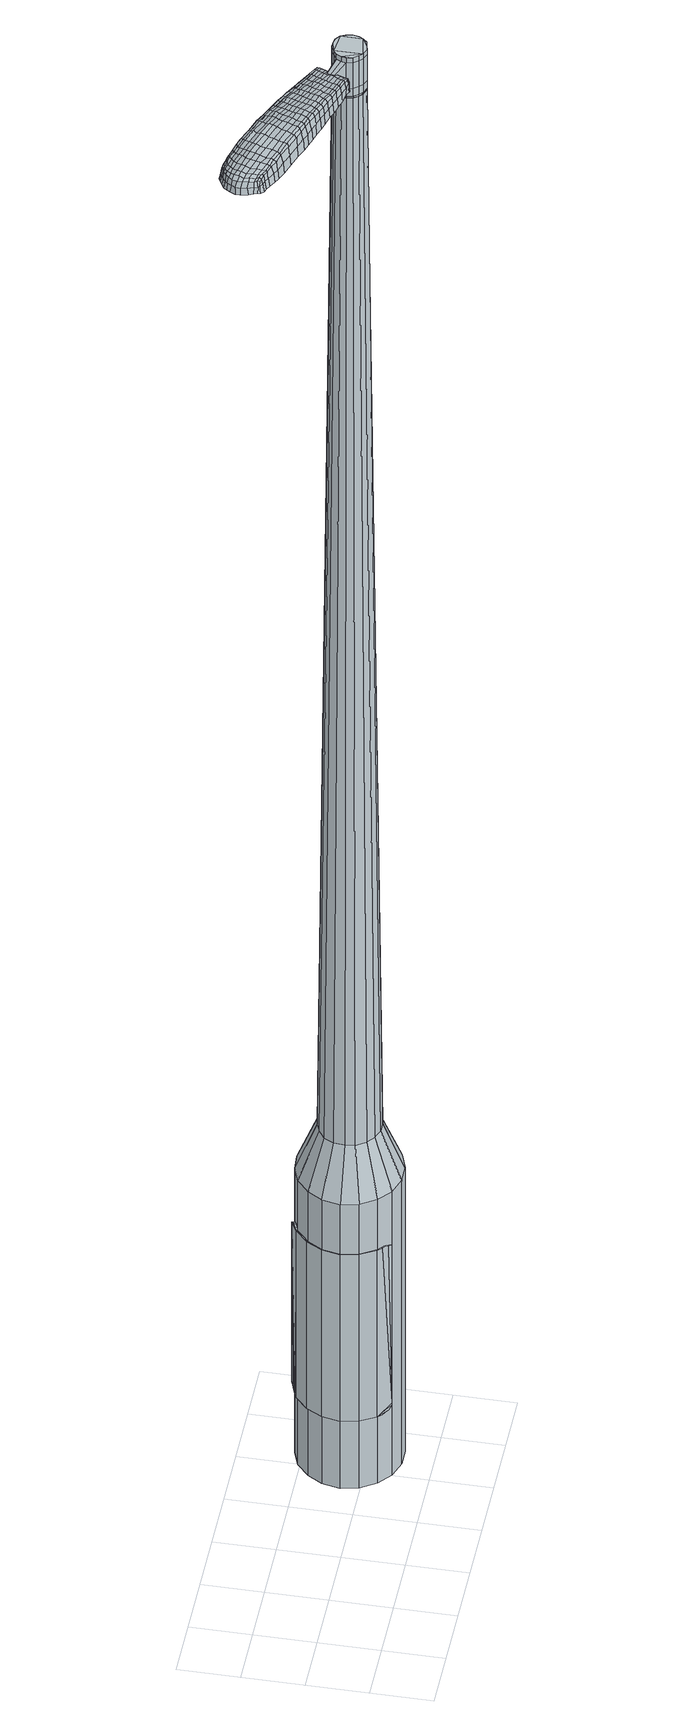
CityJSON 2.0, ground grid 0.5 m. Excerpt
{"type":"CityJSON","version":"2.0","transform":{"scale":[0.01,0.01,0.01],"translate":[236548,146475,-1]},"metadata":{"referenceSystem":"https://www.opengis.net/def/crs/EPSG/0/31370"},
"CityObjects":{
"object1":{"type":"GenericCityObject","attributes":{"cluster":510,"mean_distance_to_centroid":0.257,"new_centroid_x":236550.24,"new_centroid_y":146475.67,"mean_distance_to_camera":11.61,"H1":18.93,"H2":19.02,"Z_final":112.81,"cluster2":-1,"proj_x":236551.44,"proj_y":146472.17,"id_line":33869,"bearing_l":251.01,"distance":3.7,"orientation":"right","G_obj":161.01},"geometry":[{"type":"MultiSurface","lod":"2","boundaries":[[[0,1,2,3]],[[1,4,5,2]],[[4,6,7,5]],[[6,8,9,7]],[[8,10,11,9]],[[10,12,13,11]],[[12,14,15,13]],[[14,16,17,15]],[[16,18,19,17]],[[18,20,21,19]],[[20,22,23,21]],[[22,24,25,23]],[[24,26,27,25]],[[26,28,29,27]],[[28,30,31,29]],[[30,32,33,31]],[[32,34,35,33]],[[34,0,3,35]],[[36,37,38,39]],[[38,40,41,42]],[[41,43,42]],[[42,44,45,46]],[[45,47,46]],[[46,48,49,50]],[[49,51,50]],[[42,46,50,38]],[[50,52,39,38]],[[53,36,39]],[[2,5,7,35]],[[7,9,11,15]],[[11,13,15]],[[15,17,19,23]],[[19,21,23]],[[23,25,27,31]],[[27,29,31]],[[15,23,31,7]],[[31,33,35,7]],[[3,2,35]],[[1,0,54,55]],[[0,34,56,54]],[[34,32,57,56]],[[32,30,58,57]],[[30,28,59,58]],[[28,26,60,59]],[[26,24,61,60]],[[24,22,62,61]],[[22,20,63,62]],[[20,18,64,63]],[[18,16,65,64]],[[16,14,66,65]],[[14,12,67,66]],[[12,10,68,67]],[[10,8,69,68]],[[8,6,70,69]],[[6,4,71,70]],[[4,1,55,71]],[[55,54,72,73]],[[54,56,74,72]],[[56,57,75,74]],[[57,58,76,75]],[[58,59,77,76]],[[59,60,78,77]],[[60,61,79,78]],[[61,62,80,79]],[[62,63,81,80]],[[63,64,82,81]],[[64,65,83,82]],[[65,66,84,83]],[[66,67,85,84]],[[67,68,86,85]],[[68,69,87,86]],[[69,70,88,87]],[[70,71,89,88]],[[71,55,73,89]],[[90,91,92,93]],[[94,95,91,90]],[[96,97,95,94]],[[76,98,97,96]],[[99,100,98,76]],[[101,102,100,99]],[[79,103,102,101]],[[104,105,103,79]],[[106,107,105,104]],[[108,109,107,106]],[[83,110,109,108]],[[111,112,110,83]],[[113,114,112,111]],[[115,116,114,113]],[[117,118,116,115]],[[119,120,118,117]],[[89,121,120,119]],[[93,92,121,89]],[[122,123,124,125]],[[126,122,125,127]],[[128,126,127,129]],[[130,128,129,131]],[[132,130,131,133]],[[134,132,133,135]],[[136,134,135,137]],[[138,136,137,139]],[[140,138,139,141]],[[142,140,141,143]],[[144,142,143,145]],[[146,144,145,147]],[[148,146,147,149]],[[150,148,149,151]],[[152,150,151,153]],[[154,152,153,155]],[[73,72,90,93]],[[72,74,94,90]],[[74,75,96,94]],[[75,76,96]],[[77,99,76]],[[77,78,101,99]],[[78,79,101]],[[80,104,79]],[[80,81,106,104]],[[81,82,108,106]],[[82,83,108]],[[84,111,83]],[[84,85,113,111]],[[85,86,115,113]],[[86,87,117,115]],[[87,88,119,117]],[[88,89,119]],[[73,93,89]],[[156,157,92,91]],[[157,121,92]],[[158,120,121]],[[158,159,118,120]],[[159,160,116,118]],[[160,161,114,116]],[[161,162,112,114]],[[162,110,112]],[[163,109,110]],[[163,164,107,109]],[[164,165,105,107]],[[165,103,105]],[[166,102,103]],[[166,167,100,102]],[[167,98,100]],[[168,97,98]],[[168,169,95,97]],[[169,156,91,95]],[[39,52,154,170]],[[157,156,171,155]],[[53,39,170,123]],[[156,169,124,171]],[[36,53,123,122]],[[169,168,125,124]],[[37,36,122,126]],[[168,98,127,125]],[[38,37,126,128]],[[98,167,129,127]],[[40,38,128,130]],[[167,166,131,129]],[[41,40,130,132]],[[166,103,133,131]],[[43,41,132,134]],[[103,165,135,133]],[[42,43,134,136]],[[165,164,137,135]],[[44,42,136,138]],[[164,163,139,137]],[[45,44,138,140]],[[163,110,141,139]],[[47,45,140,142]],[[110,162,143,141]],[[46,47,142,144]],[[162,161,145,143]],[[48,46,144,146]],[[161,160,147,145]],[[49,48,146,148]],[[160,159,149,147]],[[51,49,148,150]],[[159,158,151,149]],[[50,51,150,152]],[[158,121,153,151]],[[52,50,152,154]],[[121,157,155,153]],[[154,155,172,173]],[[155,171,174,172]],[[171,124,175,174]],[[124,123,176,175]],[[123,170,177,176]],[[170,154,173,177]],[[178,179,180,181]],[[182,178,181,183]],[[178,182,184,185]],[[179,178,185,186]],[[187,188,189,190]],[[191,187,190,192]],[[187,191,193,194]],[[188,187,194,195]],[[196,197,198,199]],[[200,196,199,201]],[[196,200,202,203]],[[197,196,203,204]],[[205,206,207,208]],[[209,205,208,210]],[[205,209,211,212]],[[206,205,212,213]],[[214,215,216,217]],[[218,214,217,219]],[[214,218,220,221]],[[215,214,221,222]],[[223,224,225,226]],[[227,223,226,228]],[[223,227,229,230]],[[224,223,230,231]],[[232,233,234,235]],[[224,232,235,225]],[[232,224,231,236]],[[233,232,236,237]],[[238,239,240,241]],[[233,238,241,234]],[[238,233,237,242]],[[239,238,242,243]],[[244,182,183,245]],[[239,244,245,240]],[[244,239,243,246]],[[182,244,246,184]],[[247,248,249,250]],[[251,247,250,252]],[[247,251,253,254]],[[248,247,254,255]],[[256,257,258,259]],[[248,256,259,249]],[[256,248,255,260]],[[257,256,260,261]],[[262,263,264,265]],[[257,262,265,258]],[[262,257,261,266]],[[263,262,266,267]],[[268,269,270,271]],[[263,268,271,264]],[[268,263,267,272]],[[269,268,272,273]],[[274,179,186,275]],[[269,274,275,270]],[[274,269,273,276]],[[179,274,276,180]],[[277,278,279,280]],[[281,277,280,282]],[[277,281,283,284]],[[278,277,284,285]],[[286,287,288,289]],[[278,286,289,279]],[[286,278,285,290]],[[287,286,290,291]],[[292,293,294,295]],[[287,292,295,288]],[[292,287,291,296]],[[293,292,296,297]],[[298,191,192,299]],[[293,298,299,294]],[[298,293,297,300]],[[191,298,300,193]],[[301,302,303,304]],[[305,301,304,306]],[[301,305,307,308]],[[302,301,308,309]],[[310,311,312,313]],[[302,310,313,303]],[[310,302,309,314]],[[311,310,314,315]],[[316,317,318,319]],[[311,316,319,312]],[[316,311,315,320]],[[317,316,320,321]],[[322,323,324,325]],[[317,322,325,318]],[[322,317,321,326]],[[323,322,326,327]],[[328,188,195,329]],[[323,328,329,324]],[[328,323,327,330]],[[188,328,330,189]],[[331,217,216,332]],[[333,331,332,334]],[[331,333,335,336]],[[217,331,336,219]],[[337,333,334,338]],[[339,337,338,340]],[[337,339,341,342]],[[333,337,342,335]],[[343,339,340,344]],[[345,343,344,346]],[[343,345,347,348]],[[339,343,348,341]],[[349,345,346,350]],[[351,349,350,352]],[[349,351,353,354]],[[345,349,354,347]],[[355,351,352,356]],[[206,355,356,207]],[[355,206,213,357]],[[351,355,357,353]],[[358,359,204,203]],[[360,358,203,202]],[[358,360,361,362]],[[359,358,362,363]],[[364,365,363,362]],[[366,364,362,361]],[[364,366,367,368]],[[365,364,368,369]],[[370,371,369,368]],[[372,370,368,367]],[[370,372,373,374]],[[371,370,374,375]],[[376,377,375,374]],[[378,376,374,373]],[[376,378,211,209]],[[377,376,209,210]],[[379,380,381,382]],[[281,379,382,283]],[[379,281,282,383]],[[380,379,383,384]],[[385,200,201,386]],[[380,385,386,381]],[[385,380,384,387]],[[200,385,387,202]],[[388,389,390,391]],[[227,388,391,229]],[[388,227,228,392]],[[389,388,392,393]],[[394,395,396,397]],[[389,394,397,390]],[[394,389,393,398]],[[395,394,398,399]],[[400,197,204,401]],[[395,400,401,396]],[[400,395,399,402]],[[197,400,402,198]],[[403,404,405,406]],[[185,403,406,186]],[[403,185,184,407]],[[404,403,407,408]],[[409,410,411,412]],[[404,409,412,405]],[[409,404,408,413]],[[410,409,413,414]],[[415,208,207,416]],[[410,415,416,411]],[[415,410,414,417]],[[208,415,417,210]],[[418,419,420,421]],[[190,418,421,192]],[[418,190,189,422]],[[419,418,422,423]],[[424,212,211,425]],[[419,424,425,420]],[[424,419,423,426]],[[212,424,426,213]],[[427,428,429,430]],[[305,427,430,307]],[[427,305,306,431]],[[428,427,431,432]],[[433,218,219,434]],[[428,433,434,429]],[[433,428,432,435]],[[218,433,435,220]],[[436,437,438,439]],[[251,436,439,253]],[[436,251,252,440]],[[437,436,440,441]],[[442,443,444,445]],[[437,442,445,438]],[[442,437,441,446]],[[443,442,446,447]],[[448,215,222,449]],[[443,448,449,444]],[[448,443,447,450]],[[215,448,450,216]],[[451,452,441,440]],[[250,451,440,252]],[[451,250,249,453]],[[452,451,453,454]],[[455,456,447,446]],[[452,455,446,441]],[[455,452,454,457]],[[456,455,457,458]],[[459,332,216,450]],[[456,459,450,447]],[[459,456,458,460]],[[332,459,460,334]],[[461,462,463,464]],[[308,461,464,309]],[[461,308,307,430]],[[462,461,430,429]],[[465,336,335,466]],[[462,465,466,463]],[[465,462,429,434]],[[336,465,434,219]],[[467,468,454,453]],[[259,467,453,249]],[[467,259,258,469]],[[468,467,469,470]],[[471,472,458,457]],[[468,471,457,454]],[[471,468,470,473]],[[472,471,473,474]],[[475,338,334,460]],[[472,475,460,458]],[[475,472,474,476]],[[338,475,476,340]],[[477,478,479,480]],[[314,477,480,315]],[[477,314,309,464]],[[478,477,464,463]],[[481,342,341,482]],[[478,481,482,479]],[[481,478,463,466]],[[342,481,466,335]],[[483,484,470,469]],[[265,483,469,258]],[[483,265,264,485]],[[484,483,485,486]],[[487,488,474,473]],[[484,487,473,470]],[[487,484,486,489]],[[488,487,489,490]],[[491,344,340,476]],[[488,491,476,474]],[[491,488,490,492]],[[344,491,492,346]],[[493,494,495,496]],[[320,493,496,321]],[[493,320,315,480]],[[494,493,480,479]],[[497,348,347,498]],[[494,497,498,495]],[[497,494,479,482]],[[348,497,482,341]],[[499,500,486,485]],[[271,499,485,264]],[[499,271,270,501]],[[500,499,501,502]],[[503,504,490,489]],[[500,503,489,486]],[[503,500,502,505]],[[504,503,505,506]],[[507,350,346,492]],[[504,507,492,490]],[[507,504,506,508]],[[350,507,508,352]],[[509,510,511,512]],[[326,509,512,327]],[[509,326,321,496]],[[510,509,496,495]],[[513,354,353,514]],[[510,513,514,511]],[[513,510,495,498]],[[354,513,498,347]],[[515,516,502,501]],[[275,515,501,270]],[[515,275,186,406]],[[516,515,406,405]],[[517,518,506,505]],[[516,517,505,502]],[[517,516,405,412]],[[518,517,412,411]],[[519,356,352,508]],[[518,519,508,506]],[[519,518,411,416]],[[356,519,416,207]],[[520,521,423,422]],[[330,520,422,189]],[[520,330,327,512]],[[521,520,512,511]],[[522,357,213,426]],[[521,522,426,423]],[[522,521,511,514]],[[357,522,514,353]],[[523,524,384,383]],[[280,523,383,282]],[[523,280,279,525]],[[524,523,525,526]],[[527,360,202,387]],[[524,527,387,384]],[[527,524,526,528]],[[360,527,528,361]],[[529,530,531,532]],[[230,529,532,231]],[[529,230,229,391]],[[530,529,391,390]],[[533,534,535,536]],[[530,533,536,531]],[[533,530,390,397]],[[534,533,397,396]],[[537,359,363,538]],[[534,537,538,535]],[[537,534,396,401]],[[359,537,401,204]],[[539,540,526,525]],[[289,539,525,279]],[[539,289,288,541]],[[540,539,541,542]],[[543,366,361,528]],[[540,543,528,526]],[[543,540,542,544]],[[366,543,544,367]],[[545,546,547,548]],[[236,545,548,237]],[[545,236,231,532]],[[546,545,532,531]],[[549,550,551,552]],[[546,549,552,547]],[[549,546,531,536]],[[550,549,536,535]],[[553,365,369,554]],[[550,553,554,551]],[[553,550,535,538]],[[365,553,538,363]],[[555,556,542,541]],[[295,555,541,288]],[[555,295,294,557]],[[556,555,557,558]],[[559,372,367,544]],[[556,559,544,542]],[[559,556,558,560]],[[372,559,560,373]],[[561,562,563,564]],[[242,561,564,243]],[[561,242,237,548]],[[562,561,548,547]],[[565,566,567,568]],[[562,565,568,563]],[[565,562,547,552]],[[566,565,552,551]],[[569,371,375,570]],[[566,569,570,567]],[[569,566,551,554]],[[371,569,554,369]],[[571,572,558,557]],[[299,571,557,294]],[[571,299,192,421]],[[572,571,421,420]],[[573,378,373,560]],[[572,573,560,558]],[[573,572,420,425]],[[378,573,425,211]],[[574,575,408,407]],[[246,574,407,184]],[[574,246,243,564]],[[575,574,564,563]],[[576,577,414,413]],[[575,576,413,408]],[[576,575,563,568]],[[577,576,568,567]],[[578,377,210,417]],[[577,578,417,414]],[[578,577,567,570]],[[377,578,570,375]],[[579,580,581,582]],[[582,581,583,584]],[[585,583,581,586]],[[586,581,580,587]],[[588,589,590,591]],[[591,590,592,593]],[[594,592,590,595]],[[595,590,589,596]],[[597,598,599,600]],[[600,599,601,602]],[[603,601,599,604]],[[604,599,598,605]],[[606,607,608,609]],[[609,608,610,611]],[[612,610,608,613]],[[613,608,607,614]],[[615,616,617,618]],[[618,617,619,620]],[[621,619,617,622]],[[622,617,616,623]],[[624,625,626,627]],[[627,626,628,629]],[[630,628,626,631]],[[631,626,625,632]],[[633,634,635,636]],[[636,635,625,624]],[[632,625,635,637]],[[637,635,634,638]],[[639,640,641,642]],[[642,641,634,633]],[[638,634,641,643]],[[643,641,640,644]],[[584,583,645,646]],[[646,645,640,639]],[[644,640,645,647]],[[647,645,583,585]],[[648,649,650,651]],[[651,650,652,653]],[[654,652,650,655]],[[655,650,649,656]],[[657,658,659,660]],[[660,659,649,648]],[[656,649,659,661]],[[661,659,658,662]],[[663,664,665,666]],[[666,665,658,657]],[[662,658,665,667]],[[667,665,664,668]],[[669,670,671,672]],[[672,671,664,663]],[[668,664,671,673]],[[673,671,670,674]],[[587,580,675,676]],[[676,675,670,669]],[[674,670,675,677]],[[677,675,580,579]],[[678,679,680,681]],[[681,680,682,683]],[[684,682,680,685]],[[685,680,679,686]],[[687,688,689,690]],[[690,689,679,678]],[[686,679,689,691]],[[691,689,688,692]],[[693,694,695,696]],[[696,695,688,687]],[[692,688,695,697]],[[697,695,694,698]],[[593,592,699,700]],[[700,699,694,693]],[[698,694,699,701]],[[701,699,592,594]],[[702,703,704,705]],[[705,704,706,707]],[[708,706,704,709]],[[709,704,703,710]],[[711,712,713,714]],[[714,713,703,702]],[[710,703,713,715]],[[715,713,712,716]],[[717,718,719,720]],[[720,719,712,711]],[[716,712,719,721]],[[721,719,718,722]],[[723,724,725,726]],[[726,725,718,717]],[[722,718,725,727]],[[727,725,724,728]],[[596,589,729,730]],[[730,729,724,723]],[[728,724,729,731]],[[731,729,589,588]],[[615,618,732,733]],[[733,732,734,735]],[[736,734,732,176]],[[176,732,618,620]],[[735,734,737,738]],[[738,737,739,740]],[[741,739,737,742]],[[742,737,734,736]],[[740,739,743,744]],[[744,743,745,746]],[[747,745,743,748]],[[748,743,739,741]],[[746,745,749,750]],[[750,749,751,752]],[[753,751,749,754]],[[754,749,745,747]],[[752,751,755,756]],[[756,755,607,606]],[[614,607,755,757]],[[757,755,751,753]],[[605,758,759,604]],[[604,759,760,603]],[[761,760,759,762]],[[762,759,758,763]],[[763,764,765,762]],[[762,765,766,761]],[[767,766,765,768]],[[768,765,764,769]],[[769,770,771,768]],[[768,771,772,767]],[[773,772,771,774]],[[774,771,770,775]],[[775,776,777,774]],[[774,777,778,773]],[[612,778,777,610]],[[610,777,776,611]],[[779,780,781,782]],[[782,781,682,684]],[[683,682,781,783]],[[783,781,780,784]],[[602,601,785,786]],[[786,785,780,779]],[[784,780,785,787]],[[787,785,601,603]],[[788,789,790,791]],[[791,790,628,630]],[[629,628,790,792]],[[792,790,789,793]],[[794,795,796,797]],[[797,796,789,788]],[[793,789,796,798]],[[798,796,795,799]],[[605,598,800,801]],[[801,800,795,794]],[[799,795,800,802]],[[802,800,598,597]],[[803,804,805,806]],[[806,805,586,587]],[[585,586,805,807]],[[807,805,804,808]],[[809,810,811,812]],[[812,811,804,803]],[[808,804,811,813]],[[813,811,810,814]],[[606,609,815,816]],[[816,815,810,809]],[[814,810,815,817]],[[817,815,609,611]],[[818,819,820,821]],[[821,820,591,593]],[[588,591,820,822]],[[822,820,819,823]],[[612,613,824,825]],[[825,824,819,818]],[[823,819,824,826]],[[826,824,613,614]],[[827,828,829,830]],[[830,829,706,708]],[[707,706,829,831]],[[831,829,828,832]],[[620,619,833,834]],[[834,833,828,827]],[[832,828,833,835]],[[835,833,619,621]],[[836,837,838]],[[838,837,652,654]],[[653,652,837,839]],[[840,841,842,843]],[[843,842,837,836]],[[839,837,842,844]],[[844,842,841,845]],[[623,616,846,847]],[[847,846,841,840]],[[845,841,846,848]],[[848,846,616,615]],[[849,850,839]],[[839,850,651,653]],[[648,651,850,851]],[[850,849,851]],[[845,852,853,844]],[[844,853,849,839]],[[851,849,853,854]],[[854,853,852,855]],[[615,733,856,848]],[[848,856,852,845]],[[855,852,856,857]],[[857,856,733,735]],[[858,859,860,861]],[[861,860,709,710]],[[708,709,860,830]],[[830,860,859,827]],[[736,176,862,863]],[[863,862,859,858]],[[827,859,862,834]],[[834,862,176,620]],[[864,865,851]],[[851,865,660,648]],[[657,660,865,866]],[[866,865,864,867]],[[855,868,869,854]],[[854,869,864,851]],[[867,864,869,870]],[[870,869,868,871]],[[735,738,872,857]],[[857,872,868,855]],[[871,868,872,873]],[[873,872,738,740]],[[874,875,876,877]],[[877,876,715,716]],[[710,715,876,861]],[[861,876,875,858]],[[741,742,878,879]],[[879,878,875,874]],[[858,875,878,863]],[[863,878,742,736]],[[867,880,881,866]],[[866,881,666,657]],[[663,666,881,882]],[[882,881,880,883]],[[871,884,885,870]],[[870,885,880,867]],[[883,880,885,886]],[[886,885,884,887]],[[740,744,888,873]],[[873,888,884,871]],[[887,884,888,889]],[[889,888,744,746]],[[890,891,892,893]],[[893,892,721,722]],[[716,721,892,877]],[[877,892,891,874]],[[747,748,894,895]],[[895,894,891,890]],[[874,891,894,879]],[[879,894,748,741]],[[883,896,897,882]],[[882,897,672,663]],[[669,672,897,898]],[[898,897,896,899]],[[887,900,901,886]],[[886,901,896,883]],[[899,896,901,902]],[[902,901,900,903]],[[746,750,904,889]],[[889,904,900,887]],[[903,900,904,905]],[[905,904,750,752]],[[906,907,908,909]],[[909,908,727,728]],[[722,727,908,893]],[[893,908,907,890]],[[753,754,910,911]],[[911,910,907,906]],[[890,907,910,895]],[[895,910,754,747]],[[899,912,913,898]],[[898,913,676,669]],[[587,676,913,806]],[[806,913,912,803]],[[903,914,915,902]],[[902,915,912,899]],[[803,912,915,812]],[[812,915,914,809]],[[752,756,916,905]],[[905,916,914,903]],[[809,914,916,816]],[[816,916,756,606]],[[823,917,918,822]],[[822,918,731,588]],[[728,731,918,909]],[[909,918,917,906]],[[614,757,919,826]],[[826,919,917,823]],[[906,917,919,911]],[[911,919,757,753]],[[784,920,921,783]],[[783,921,681,683]],[[678,681,921,922]],[[922,921,920,923]],[[603,760,924,787]],[[787,924,920,784]],[[923,920,924,925]],[[925,924,760,761]],[[926,927,928,929]],[[929,928,631,632]],[[630,631,928,791]],[[791,928,927,788]],[[930,931,932,933]],[[933,932,927,926]],[[788,927,932,797]],[[797,932,931,794]],[[763,758,934,935]],[[935,934,931,930]],[[794,931,934,801]],[[801,934,758,605]],[[923,936,937,922]],[[922,937,690,678]],[[687,690,937,938]],[[938,937,936,939]],[[761,766,940,925]],[[925,940,936,923]],[[939,936,940,941]],[[941,940,766,767]],[[942,943,944,945]],[[945,944,637,638]],[[632,637,944,929]],[[929,944,943,926]],[[946,947,948,949]],[[949,948,943,942]],[[926,943,948,933]],[[933,948,947,930]],[[769,764,950,951]],[[951,950,947,946]],[[930,947,950,935]],[[935,950,764,763]],[[939,952,953,938]],[[938,953,696,687]],[[693,696,953,954]],[[954,953,952,955]],[[767,772,956,941]],[[941,956,952,939]],[[955,952,956,957]],[[957,956,772,773]],[[958,959,960,961]],[[961,960,643,644]],[[638,643,960,945]],[[945,960,959,942]],[[962,963,964,965]],[[965,964,959,958]],[[942,959,964,949]],[[949,964,963,946]],[[775,770,966,967]],[[967,966,963,962]],[[946,963,966,951]],[[951,966,770,769]],[[955,968,969,954]],[[954,969,700,693]],[[593,700,969,821]],[[821,969,968,818]],[[773,778,970,957]],[[957,970,968,955]],[[818,968,970,825]],[[825,970,778,612]],[[808,971,972,807]],[[807,972,647,585]],[[644,647,972,961]],[[961,972,971,958]],[[814,973,974,813]],[[813,974,971,808]],[[958,971,974,965]],[[965,974,973,962]],[[611,776,975,817]],[[817,975,973,814]],[[962,973,975,967]],[[967,975,776,775]],[[579,582,181,180]],[[582,584,183,181]],[[594,595,194,193]],[[595,596,195,194]],[[597,600,199,198]],[[600,602,201,199]],[[621,622,221,220]],[[622,623,222,221]],[[624,627,226,225]],[[627,629,228,226]],[[633,636,235,234]],[[636,624,225,235]],[[639,642,241,240]],[[642,633,234,241]],[[584,646,245,183]],[[646,639,240,245]],[[654,655,254,253]],[[655,656,255,254]],[[656,661,260,255]],[[661,662,261,260]],[[662,667,266,261]],[[667,668,267,266]],[[668,673,272,267]],[[673,674,273,272]],[[674,677,276,273]],[[677,579,180,276]],[[684,685,284,283]],[[685,686,285,284]],[[686,691,290,285]],[[691,692,291,290]],[[692,697,296,291]],[[697,698,297,296]],[[698,701,300,297]],[[701,594,193,300]],[[702,705,304,303]],[[705,707,306,304]],[[711,714,313,312]],[[714,702,303,313]],[[717,720,319,318]],[[720,711,312,319]],[[723,726,325,324]],[[726,717,318,325]],[[596,730,329,195]],[[730,723,324,329]],[[779,782,382,381]],[[782,684,283,382]],[[602,786,386,201]],[[786,779,381,386]],[[629,792,392,228]],[[792,793,393,392]],[[793,798,398,393]],[[798,799,399,398]],[[799,802,402,399]],[[802,597,198,402]],[[707,831,431,306]],[[831,832,432,431]],[[832,835,435,432]],[[835,621,220,435]],[[836,838,439,438]],[[838,654,253,439]],[[840,843,445,444]],[[843,836,438,445]],[[623,847,449,222]],[[847,840,444,449]],[[976,977,978,979]],[[980,981,979,978]],[[982,983,984,985]],[[986,987,988,989]],[[977,990,991,978]],[[992,980,978,991]],[[993,982,985,994]],[[995,996,987,986]],[[990,997,998,991]],[[998,999,992,991]],[[1000,993,994,1001]],[[1002,996,995,1003]],[[997,1004,1005,998]],[[1005,1006,999,998]],[[1007,1000,1001,1008]],[[1009,1002,1003,1010]],[[1011,1012,1013,1014]],[[1015,1016,1012,1011]],[[1015,1017,1018,1016]],[[1017,1019,1020,1018]],[[1021,1022,1023,1024]],[[1025,1026,1022,1021]],[[1027,1028,1026,1025]],[[1029,1030,1028,1027]],[[1024,1013,1012,1021]],[[1021,1012,1016,1025]],[[1016,1018,1027,1025]],[[1018,1020,1029,1027]],[[985,984,981,980]],[[994,985,980,992]],[[999,1001,994,992]],[[1006,1008,1001,999]],[[986,989,983,982]],[[995,986,982,993]],[[1003,995,993,1000]],[[1010,1003,1000,1007]],[[987,1011,1014,988]],[[996,1015,1011,987]],[[1017,1015,996,1002]],[[1019,1017,1002,1009]],[[1031,1032,1033,1034]],[[1033,1035,1036,1037]],[[1033,1037,1038,1039]],[[1033,1039,1034]],[[1040,1031,1034,1041]],[[1042,1041,1034,1043]],[[1044,1043,1034]],[[1045,1033,1032,1046]],[[1047,1045,1046,1048]],[[1049,1047,1048,1050]],[[1051,1049,1050,1052]],[[1053,1051,1052,1054]],[[1054,1055,1056,1057]],[[1054,1057,1058,1059]],[[1054,1059,1060,1061]],[[1060,1062,1063,1064]],[[1060,1064,1065,1066]],[[1060,1066,1061]],[[1054,1061,1053]],[[1067,1068,1032,1031]],[[1069,1070,1035,1033]],[[1071,1072,1044,1034]],[[1068,1073,1046,1032]],[[1074,1069,1033,1045]],[[1073,1075,1048,1046]],[[1076,1074,1045,1047]],[[1075,1077,1050,1048]],[[1078,1076,1047,1049]],[[1077,1079,1052,1050]],[[1080,1078,1049,1051]],[[1079,1081,1054,1052]],[[1082,1080,1051,1053]],[[1081,1083,1055,1054]],[[1084,1085,1062,1060]],[[1086,1082,1053,1061]],[[1056,1055,1083,1087]],[[1057,1056,1087,1088]],[[1058,1057,1088,1089]],[[1059,1058,1089,1090]],[[1060,1059,1090,1084]],[[1091,1067,1031,1040]],[[1092,1091,1040,1041]],[[1093,1092,1041,1042]],[[1094,1093,1042,1043]],[[1072,1094,1043,1044]],[[1036,1035,1070,1095]],[[1063,1062,1085,1096]],[[1037,1036,1095,1097]],[[1038,1037,1097,1098]],[[1039,1038,1098,1099]],[[1034,1039,1099,1071]],[[1064,1063,1096,1100]],[[1065,1064,1100,1101]],[[1066,1065,1101,1102]],[[1061,1066,1102,1086]]]}]}
},
"vertices":[
[182,80,384],[189,92,384],[189,92,96],[182,80,96],[200,102,384],[200,102,96],[214,107,384],[214,107,96],[228,108,384],[228,108,96],[242,103,384],[242,103,96],[254,94,384],[254,94,96],[261,81,384],[261,81,96],[264,66,384],[264,66,96],[262,52,384],[262,52,96],[255,39,384],[255,39,96],[244,29,384],[244,29,96],[230,24,384],[230,24,96],[215,24,384],[215,24,96],[201,29,384],[201,29,96],[190,38,384],[190,38,96],[182,51,384],[182,51,96],[179,65,384],[179,65,96],[209,61,1524],[212,57,1524],[215,54,1524],[209,70,1524],[220,52,1524],[224,53,1524],[232,57,1524],[229,54,1524],[234,61,1524],[235,66,1524],[232,75,1524],[234,71,1524],[228,78,1524],[224,79,1524],[215,77,1524],[219,79,1524],[211,74,1524],[208,66,1524],[198,74,429],[202,82,429],[197,65,429],[198,57,429],[203,49,429],[210,44,429],[218,41,429],[227,41,429],[235,44,429],[241,50,429],[246,58,429],[247,66,429],[245,75,429],[241,82,429],[234,88,429],[226,91,429],[217,90,429],[209,87,429],[209,70,1483],[211,74,1483],[208,66,1483],[209,61,1483],[212,57,1483],[215,54,1483],[220,52,1483],[224,53,1483],[229,54,1483],[232,57,1483],[234,61,1483],[235,66,1483],[234,71,1483],[232,75,1483],[228,78,1483],[224,79,1483],[219,79,1483],[215,77,1483],[210,70,1483],[210,70,1485],[212,74,1485],[212,74,1483],[209,66,1483],[209,66,1485],[210,61,1483],[210,61,1485],[212,57,1485],[216,54,1483],[216,54,1485],[220,53,1483],[220,53,1485],[224,53,1485],[228,55,1483],[228,55,1485],[232,58,1483],[232,58,1485],[234,62,1483],[234,62,1485],[235,66,1485],[234,70,1483],[234,70,1485],[231,74,1483],[231,74,1485],[228,77,1483],[228,77,1485],[224,78,1483],[224,78,1485],[219,78,1483],[219,78,1485],[215,77,1485],[209,61,1519],[208,66,1519],[208,66,1493],[209,61,1493],[212,57,1519],[212,57,1493],[215,54,1519],[215,54,1493],[220,52,1519],[220,52,1493],[224,53,1519],[224,53,1493],[229,54,1519],[229,54,1493],[232,57,1519],[232,57,1493],[234,61,1519],[234,61,1493],[235,66,1519],[235,66,1493],[234,71,1519],[234,71,1493],[232,75,1519],[232,75,1493],[228,78,1519],[228,78,1493],[224,79,1519],[224,79,1493],[219,79,1519],[219,79,1493],[215,77,1519],[215,77,1493],[211,74,1519],[211,74,1493],[209,70,1485],[211,74,1485],[219,79,1485],[224,79,1485],[228,78,1485],[232,75,1485],[234,71,1485],[234,61,1485],[232,57,1485],[229,54,1485],[220,52,1485],[215,54,1485],[209,61,1485],[208,66,1485],[209,70,1519],[209,70,1493],[192,79,1513],[192,79,1518],[191,76,1513],[190,73,1513],[190,73,1518],[191,76,1518],[128,119,1519],[134,116,1518],[134,118,1509],[127,121,1510],[120,122,1519],[119,124,1510],[120,120,1526],[128,117,1525],[135,114,1525],[115,82,1519],[122,80,1518],[123,82,1525],[116,84,1525],[107,85,1519],[108,86,1526],[105,84,1510],[113,81,1510],[120,79,1509],[51,123,1519],[53,126,1519],[52,127,1513],[50,123,1513],[51,119,1519],[50,119,1513],[53,118,1524],[53,122,1524],[54,126,1524],[121,99,1530],[128,96,1529],[129,100,1529],[122,102,1530],[113,102,1531],[114,105,1531],[111,98,1530],[120,95,1530],[127,93,1529],[198,73,1512],[199,75,1512],[197,76,1517],[197,73,1517],[197,70,1512],[196,71,1517],[196,70,1506],[197,73,1506],[198,76,1506],[71,137,1519],[75,136,1519],[74,138,1512],[71,138,1512],[69,137,1518],[68,138,1512],[69,136,1522],[71,136,1523],[74,135,1524],[79,135,1519],[85,134,1519],[84,135,1512],[79,137,1512],[79,134,1524],[85,132,1525],[90,132,1519],[98,130,1519],[97,131,1511],[90,134,1511],[91,130,1526],[98,128,1526],[109,126,1519],[108,128,1510],[109,124,1526],[196,91,1513],[189,94,1513],[189,92,1518],[196,90,1517],[201,88,1512],[200,88,1516],[201,90,1506],[196,92,1507],[189,95,1507],[182,97,1514],[175,99,1515],[176,98,1520],[182,95,1519],[182,98,1507],[175,101,1507],[168,102,1515],[161,105,1516],[162,104,1522],[169,101,1521],[168,104,1508],[161,107,1508],[155,108,1517],[148,111,1517],[148,109,1524],[155,106,1523],[154,110,1508],[147,113,1509],[141,114,1518],[141,112,1524],[140,115,1509],[59,103,1519],[62,102,1519],[63,103,1524],[59,104,1523],[57,105,1518],[58,105,1522],[56,104,1512],[58,102,1512],[61,101,1512],[66,100,1519],[72,97,1519],[73,99,1525],[67,101,1524],[65,99,1512],[70,96,1512],[77,95,1519],[85,92,1519],[86,94,1526],[78,96,1526],[76,94,1511],[83,91,1511],[95,89,1519],[97,90,1526],[94,88,1510],[186,62,1513],[179,64,1513],[177,63,1507],[185,62,1507],[192,61,1512],[190,60,1506],[191,62,1516],[187,63,1517],[180,65,1518],[171,66,1514],[164,68,1515],[163,67,1507],[170,65,1507],[173,67,1519],[165,69,1520],[157,70,1515],[150,72,1516],[148,71,1508],[156,69,1508],[158,71,1521],[151,73,1522],[143,74,1517],[136,76,1517],[134,75,1509],[141,73,1508],[144,75,1523],[137,77,1524],[129,78,1518],[127,77,1509],[130,80,1524],[192,75,1519],[192,77,1519],[184,77,1520],[185,80,1520],[183,75,1520],[191,72,1519],[177,80,1522],[178,82,1522],[170,82,1523],[171,85,1523],[169,79,1523],[176,77,1521],[163,85,1524],[164,87,1524],[156,87,1525],[157,90,1525],[155,84,1525],[162,82,1524],[149,89,1526],[150,92,1526],[142,92,1527],[143,95,1527],[141,89,1527],[148,86,1526],[135,94,1528],[136,97,1528],[134,91,1528],[56,121,1527],[57,125,1527],[55,117,1526],[59,116,1527],[60,120,1528],[61,123,1528],[66,118,1529],[67,121,1529],[65,114,1528],[72,111,1530],[73,115,1530],[74,119,1530],[80,113,1531],[81,117,1531],[79,109,1530],[87,106,1531],[88,110,1531],[90,114,1531],[100,106,1531],[102,109,1531],[99,102,1531],[55,106,1518],[54,109,1519],[53,109,1513],[54,106,1513],[57,107,1523],[55,109,1523],[52,114,1519],[51,113,1513],[54,113,1524],[66,137,1518],[64,136,1518],[65,135,1523],[67,136,1523],[66,138,1513],[63,137,1513],[60,134,1519],[57,132,1519],[59,132,1524],[62,134,1523],[60,135,1513],[56,133,1513],[55,130,1519],[56,129,1524],[54,130,1513],[128,115,1528],[127,114,1528],[134,111,1528],[134,113,1527],[120,119,1528],[119,117,1529],[126,111,1529],[125,108,1530],[132,106,1529],[133,109,1528],[118,114,1529],[116,111,1530],[124,105,1530],[130,103,1529],[115,108,1531],[117,85,1528],[118,87,1529],[109,90,1529],[109,88,1528],[124,83,1527],[125,85,1528],[119,91,1529],[110,94,1530],[126,89,1528],[194,61,1512],[194,63,1512],[193,64,1517],[193,62,1517],[193,61,1506],[193,63,1506],[196,67,1512],[194,67,1517],[195,66,1506],[203,87,1512],[202,85,1512],[201,86,1506],[202,88,1506],[201,87,1517],[201,85,1517],[201,83,1512],[200,80,1512],[200,81,1506],[201,84,1506],[200,83,1517],[199,80,1517],[199,78,1512],[199,78,1506],[198,78,1517],[196,88,1519],[196,87,1519],[189,91,1520],[189,90,1520],[195,85,1519],[194,82,1519],[188,87,1520],[187,85,1520],[193,80,1519],[186,82,1520],[188,64,1519],[188,66,1519],[181,68,1520],[180,66,1520],[189,69,1519],[182,71,1520],[182,94,1521],[182,92,1521],[175,97,1522],[175,95,1522],[181,90,1521],[180,87,1521],[174,93,1522],[173,90,1523],[179,85,1522],[172,87,1523],[173,68,1521],[174,70,1521],[167,72,1522],[166,70,1522],[175,73,1521],[168,76,1522],[168,99,1523],[168,98,1523],[162,102,1524],[161,100,1524],[167,95,1523],[166,93,1524],[160,98,1525],[159,95,1525],[165,90,1524],[158,92,1525],[159,73,1523],[160,75,1523],[153,77,1524],[152,75,1524],[161,78,1524],[154,80,1525],[155,105,1525],[154,103,1525],[148,108,1526],[147,106,1526],[153,101,1526],[152,98,1526],[146,103,1527],[145,100,1527],[151,95,1526],[144,98,1527],[145,77,1525],[146,79,1525],[139,81,1526],[138,79,1526],[147,82,1526],[140,85,1527],[141,110,1527],[140,108,1527],[140,106,1527],[138,103,1528],[137,100,1528],[131,81,1527],[132,83,1527],[133,87,1528],[59,106,1525],[57,108,1525],[62,104,1526],[61,107,1526],[56,113,1526],[60,111,1527],[70,135,1525],[67,134,1525],[71,133,1526],[73,134,1525],[64,133,1525],[61,131,1526],[65,129,1527],[68,132,1526],[59,128,1526],[63,127,1527],[67,102,1526],[66,105,1527],[72,100,1527],[72,102,1528],[65,109,1528],[72,107,1529],[78,133,1526],[76,132,1527],[82,130,1528],[84,131,1527],[74,130,1527],[71,128,1528],[78,125,1529],[80,128,1528],[69,125,1528],[76,122,1530],[78,98,1528],[78,100,1529],[86,95,1528],[86,97,1529],[78,104,1529],[87,101,1530],[90,129,1528],[88,128,1528],[96,125,1529],[97,127,1528],[86,126,1529],[84,123,1530],[93,120,1530],[94,123,1530],[83,120,1530],[91,117,1531],[97,91,1529],[98,94,1529],[98,98,1530],[108,123,1528],[107,121,1529],[106,119,1530],[104,116,1530],[103,113,1531],[133,116,1509],[134,114,1518],[127,117,1518],[126,119,1509],[119,120,1519],[118,122,1510],[119,118,1525],[127,115,1525],[134,113,1525],[124,83,1525],[122,82,1518],[115,84,1518],[117,85,1525],[107,87,1519],[109,88,1525],[106,86,1510],[114,83,1509],[121,81,1509],[54,126,1513],[55,125,1519],[53,122,1519],[53,123,1513],[53,119,1519],[52,119,1513],[55,118,1524],[55,122,1524],[56,125,1524],[129,100,1528],[128,97,1528],[121,99,1529],[122,102,1529],[112,102,1529],[114,105,1529],[111,99,1529],[120,96,1529],[127,93,1528],[196,76,1516],[196,76,1512],[196,74,1512],[195,74,1516],[195,71,1512],[194,71,1516],[194,71,1506],[195,74,1506],[196,76,1506],[74,136,1512],[74,134,1519],[71,135,1518],[71,136,1512],[69,135,1518],[69,136,1512],[69,134,1522],[71,134,1523],[74,133,1523],[84,133,1512],[84,132,1519],[79,133,1519],[78,135,1512],[79,132,1524],[84,130,1525],[96,130,1511],[97,128,1519],[90,130,1519],[89,132,1511],[90,129,1525],[97,126,1526],[108,124,1519],[107,126,1510],[108,122,1526],[188,91,1518],[188,92,1513],[195,89,1513],[195,88,1517],[200,87,1512],[199,86,1515],[199,88,1506],[195,90,1506],[188,93,1507],[175,96,1520],[174,98,1514],[181,95,1514],[182,93,1519],[181,96,1507],[174,99,1507],[161,102,1522],[161,103,1516],[167,101,1515],[168,99,1521],[167,102,1508],[160,105,1508],[147,107,1523],[147,109,1517],[154,106,1516],[154,105,1522],[153,108,1508],[146,111,1508],[140,112,1517],[141,110,1524],[139,114,1509],[64,105,1523],[63,104,1519],[60,105,1518],[61,106,1523],[58,106,1518],[59,107,1522],[57,105,1512],[59,104,1512],[61,103,1512],[73,100,1525],[72,99,1519],[67,102,1519],[68,103,1524],[66,101,1512],[71,98,1512],[86,95,1526],[85,94,1519],[78,97,1519],[79,98,1525],[76,96,1511],[84,93,1511],[96,91,1519],[97,92,1526],[94,90,1510],[178,65,1507],[179,66,1513],[186,64,1513],[185,63,1506],[191,63,1512],[190,62,1506],[191,64,1515],[187,65,1517],[180,67,1518],[163,69,1507],[165,70,1514],[172,68,1514],[171,67,1507],[173,69,1519],[166,71,1520],[149,73,1508],[150,74,1516],[158,72,1515],[156,71,1508],[159,73,1521],[152,75,1522],[134,77,1508],[136,78,1517],[143,76,1516],[142,75,1508],[144,77,1522],[137,79,1523],[129,80,1517],[127,79,1509],[131,81,1524],[191,75,1518],[191,78,1518],[184,78,1519],[185,80,1519],[183,75,1519],[177,80,1520],[178,83,1520],[170,82,1521],[171,85,1521],[169,80,1521],[176,77,1520],[163,85,1523],[164,87,1523],[156,87,1524],[157,90,1524],[155,84,1524],[162,82,1523],[149,90,1525],[150,92,1525],[142,92,1526],[143,95,1526],[141,89,1526],[148,87,1525],[135,94,1527],[136,97,1527],[134,91,1527],[58,124,1526],[57,121,1526],[57,118,1525],[60,116,1526],[61,120,1526],[62,123,1526],[68,121,1528],[67,118,1528],[66,114,1527],[73,112,1528],[73,115,1529],[75,119,1529],[81,116,1530],[80,113,1530],[79,109,1529],[88,107,1530],[88,110,1530],[90,113,1530],[102,109,1530],[100,106,1530],[99,103,1530],[55,109,1513],[56,110,1518],[57,107,1518],[56,106,1512],[58,108,1523],[57,110,1523],[54,114,1519],[53,114,1513],[56,114,1523],[66,133,1523],[65,134,1518],[67,135,1518],[68,134,1523],[67,136,1512],[64,135,1512],[60,130,1523],[59,131,1519],[62,133,1519],[63,132,1523],[61,134,1513],[58,131,1513],[56,128,1519],[58,128,1524],[56,129,1513],[133,111,1527],[127,113,1527],[127,114,1527],[134,112,1526],[119,117,1527],[118,116,1528],[131,105,1528],[124,108,1528],[126,111,1528],[132,108,1527],[117,114,1528],[116,111,1529],[123,105,1529],[130,103,1528],[115,108,1529],[109,90,1528],[118,88,1527],[117,86,1527],[109,89,1527],[124,84,1526],[124,86,1527],[119,92,1528],[110,94,1528],[126,89,1527],[192,65,1516],[192,64,1512],[192,63,1512],[191,64,1516],[191,62,1506],[191,64,1506],[193,67,1512],[193,68,1516],[192,67,1506],[199,87,1506],[200,86,1512],[200,88,1506],[199,86,1516],[198,82,1506],[198,81,1512],[199,84,1512],[198,84,1506],[198,83,1516],[197,81,1516],[197,79,1512],[197,79,1506],[196,79,1516],[195,87,1518],[195,88,1518],[188,90,1519],[193,82,1518],[194,85,1518],[187,87,1519],[186,85,1519],[192,80,1518],[186,82,1519],[181,68,1519],[187,66,1518],[187,65,1518],[180,67,1519],[188,69,1518],[182,72,1519],[181,92,1520],[181,93,1520],[174,96,1521],[174,95,1521],[179,88,1520],[180,90,1520],[173,93,1521],[172,90,1521],[179,85,1520],[172,88,1521],[166,73,1521],[174,71,1520],[173,70,1520],[166,72,1521],[175,74,1520],[168,76,1521],[167,98,1522],[168,98,1522],[161,101,1523],[160,100,1523],[165,93,1522],[166,95,1522],[159,98,1523],[159,95,1524],[165,90,1523],[158,93,1524],[152,77,1523],[159,75,1522],[159,74,1522],[152,76,1523],[160,78,1522],[153,81,1523],[153,103,1524],[154,104,1524],[147,106,1525],[147,105,1525],[152,98,1525],[153,100,1524],[146,103,1525],[145,100,1526],[151,95,1525],[144,98,1526],[138,81,1525],[145,79,1524],[145,78,1524],[138,80,1525],[146,83,1524],[139,85,1525],[140,108,1526],[140,109,1526],[138,103,1527],[139,106,1526],[137,100,1527],[131,84,1526],[131,82,1526],[132,87,1526],[59,109,1524],[60,107,1524],[63,105,1525],[62,107,1525],[58,113,1525],[61,112,1525],[71,132,1525],[68,133,1524],[70,133,1524],[73,132,1525],[66,128,1526],[62,129,1525],[65,131,1524],[68,131,1525],[60,127,1525],[64,126,1526],[67,105,1526],[68,103,1526],[73,101,1526],[73,103,1527],[66,109,1526],[73,107,1527],[82,129,1527],[76,131,1526],[78,131,1526],[84,130,1526],[78,125,1528],[71,127,1527],[74,129,1526],[80,127,1527],[69,124,1527],[76,122,1528],[79,101,1527],[79,99,1527],[87,96,1527],[87,98,1528],[79,105,1528],[87,102,1529],[96,124,1528],[88,127,1527],[89,128,1527],[97,125,1527],[93,119,1529],[84,122,1529],[86,125,1528],[94,122,1528],[83,119,1529],[91,117,1530],[98,94,1528],[98,93,1528],[99,98,1529],[107,120,1528],[108,121,1528],[104,115,1529],[106,118,1529],[103,112,1530],[200,88,1508],[198,82,1508],[167,93,1509],[170,101,1509],[147,101,1510],[150,109,1510],[110,114,1512],[113,123,1512],[130,117,1511],[127,109,1511],[93,120,1513],[80,124,1514],[83,133,1514],[96,129,1513],[195,75,1508],[165,86,1509],[144,93,1510],[107,106,1512],[124,100,1511],[90,112,1513],[77,116,1514],[193,69,1508],[162,78,1509],[141,85,1510],[104,97,1512],[121,91,1511],[74,108,1514],[87,103,1513],[191,62,1508],[159,71,1509],[139,77,1510],[101,88,1512],[118,82,1511],[71,99,1514],[84,94,1513],[67,128,1514],[62,129,1514],[64,135,1514],[70,136,1514],[64,120,1514],[60,122,1514],[62,112,1514],[57,115,1514],[59,104,1514],[55,108,1514],[57,128,1515],[53,125,1515],[53,126,1515],[58,132,1515],[55,123,1515],[52,124,1515],[54,119,1515],[52,123,1515],[52,115,1515],[52,122,1515],[191,35,334],[188,38,334],[188,38,165],[199,29,171],[191,35,165],[194,33,165],[196,31,166],[198,30,167],[199,29,169],[194,33,334],[196,31,333],[198,30,332],[199,29,331],[199,29,328],[181,51,165],[181,51,334],[178,65,165],[178,65,334],[181,80,165],[181,80,334],[188,93,165],[188,93,334],[199,103,165],[199,103,334],[203,105,334],[206,106,334],[209,107,333],[211,108,332],[212,109,331],[212,109,328],[203,105,165],[212,109,171],[212,109,169],[211,108,167],[209,107,166],[206,106,165],[193,37,334],[190,40,334],[190,40,165],[193,37,165],[201,31,171],[201,31,328],[183,52,334],[183,52,165],[181,65,334],[181,65,165],[183,79,334],[183,79,165],[190,91,334],[190,91,165],[200,101,334],[200,101,165],[204,102,334],[213,106,328],[213,106,171],[204,102,165],[207,104,334],[210,105,333],[212,105,332],[213,106,331],[196,35,334],[198,33,333],[200,32,332],[201,31,331],[196,35,165],[213,106,169],[198,33,166],[200,32,167],[201,31,169],[212,105,167],[210,105,166],[207,104,165]
]}
